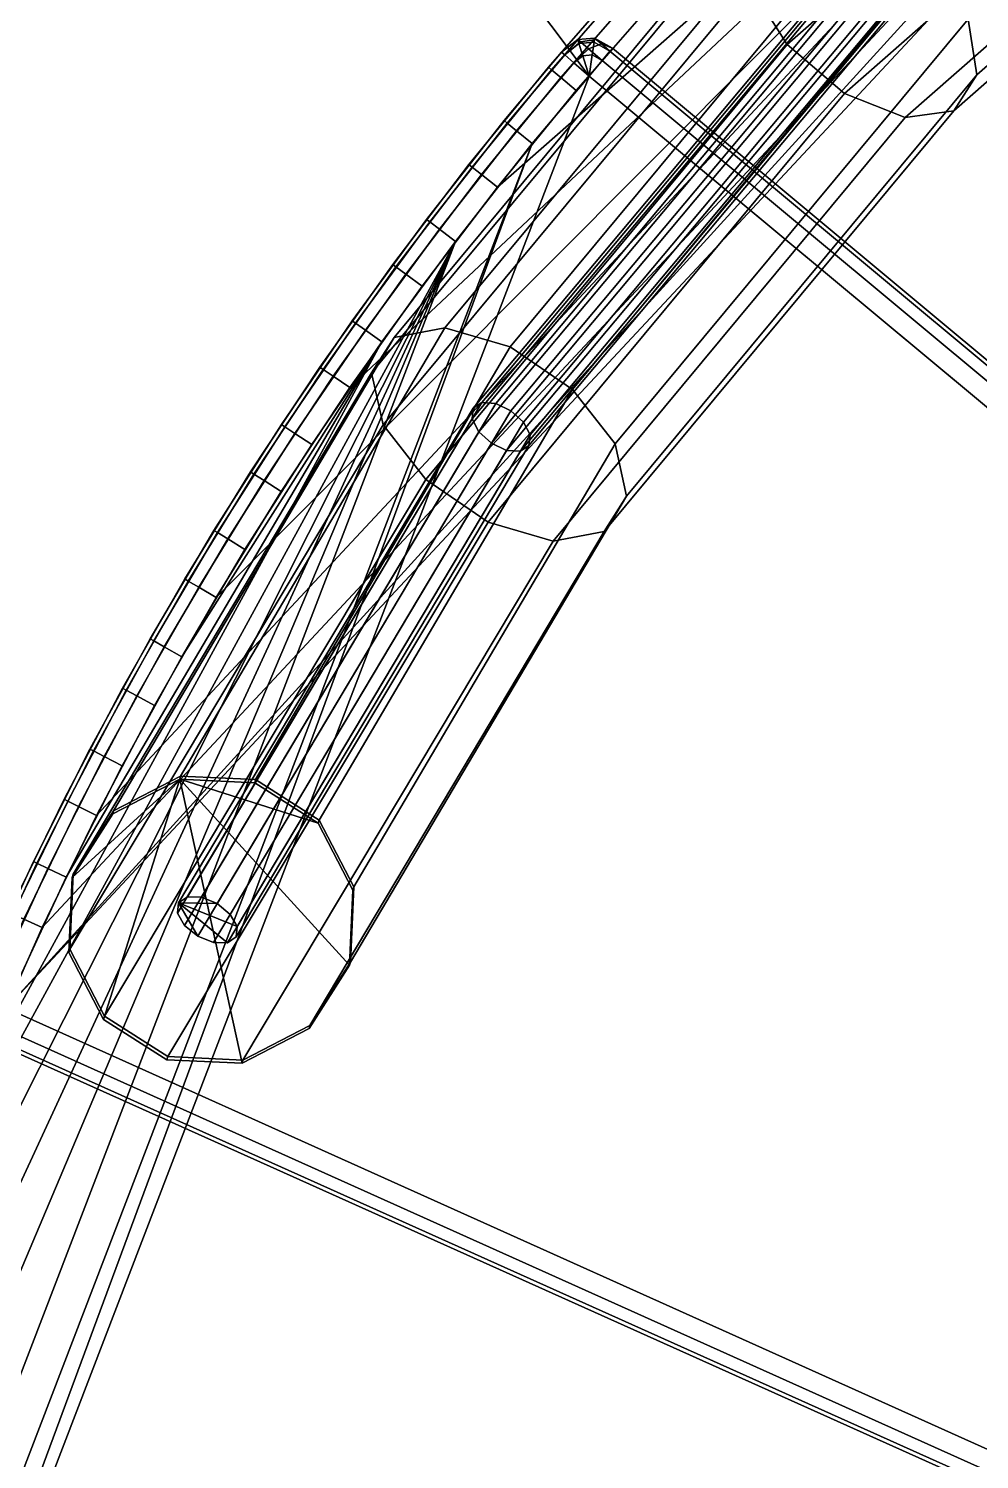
# Model space of a CAD drawing. Header units: millimetres. Extents: x -11 to 11, y -5.8 to 5.8.
# Drawn here: x 1.6179 to 1.7961, y -0.5185 to -0.2503 of the extents above; entities that cross this region are included whole.
import ezdxf

# ---------------------------------------------------------------- set-up
doc = ezdxf.new("R2010")
doc.units = ezdxf.units.MM
for name, color, linetype in [('CHERRY_MAT', 33, 'Continuous'), ('copertura', 8, 'Continuous'), ('pavimento_salone', 7, 'Continuous'), ('rolf', 254, 'Continuous'), ('SILVER_MAT', 42, 'Continuous'), ('solaio', 7, 'Continuous')]:
    doc.layers.add(name, color=color, linetype=linetype)

msp = doc.modelspace()

# ---------------------------------------------------------------- linework, layer by layer
at = {"layer": 'CHERRY_MAT'}
for points in [[(1.91772, -0.10002, 0.1938), (1.62044, -0.41882, 0.1938), (1.61373, -0.43392, 0.1938), (1.93233, -0.09227, 0.1938)], [(1.93233, -0.09227, 0.1938), (1.61373, -0.43392, 0.1938), (2.27546, -0.73162, 0.1938), (1.93233, -0.09227, 0.1938)], [(1.93233, -0.09227, 0.2483), (2.27546, -0.73162, 0.2483), (1.61373, -0.43392, 0.2483), (1.91772, -0.10002, 0.2483)], [(1.61373, -0.43392, 0.2483), (1.62044, -0.41882, 0.2483), (1.91772, -0.10002, 0.2483), (1.61373, -0.43392, 0.2483)], [(1.89749, -0.11163, 0.1938), (1.63061, -0.39782, 0.1938), (1.62044, -0.41882, 0.1938), (1.91772, -0.10002, 0.1938)], [(1.62044, -0.41882, 0.2483), (1.63061, -0.39782, 0.2483), (1.89749, -0.11163, 0.2483), (1.91772, -0.10002, 0.2483)], [(1.89749, -0.11163, 0.1938), (1.65302, -0.35693, 0.1938), (1.64148, -0.37719, 0.1938), (1.63061, -0.39782, 0.1938)], [(1.64148, -0.37719, 0.2483), (1.65302, -0.35693, 0.2483), (1.89749, -0.11163, 0.2483), (1.63061, -0.39782, 0.2483)], [(1.89749, -0.11163, 0.1938), (1.67809, -0.3176, 0.1938), (1.66522, -0.33706, 0.1938), (1.65302, -0.35693, 0.1938)], [(1.66522, -0.33706, 0.2483), (1.67809, -0.3176, 0.2483), (1.89749, -0.11163, 0.2483), (1.65302, -0.35693, 0.2483)], [(1.89749, -0.11163, 0.1938), (1.70575, -0.28, 0.1938), (1.69161, -0.29857, 0.1938), (1.67809, -0.3176, 0.1938)], [(1.69161, -0.29857, 0.2483), (1.70575, -0.28, 0.2483), (1.89749, -0.11163, 0.2483), (1.67809, -0.3176, 0.2483)], [(1.89749, -0.11163, 0.1938), (1.73582, -0.24434, 0.1938), (1.72049, -0.26192, 0.1938), (1.70575, -0.28, 0.1938)], [(1.72049, -0.26192, 0.2483), (1.73582, -0.24434, 0.2483), (1.89749, -0.11163, 0.2483), (1.70575, -0.28, 0.2483)], [(1.73076, -0.23978, 0.24149), (1.71528, -0.25752, 0.24149), (1.71528, -0.25752, 0.20061), (1.73076, -0.23978, 0.20061)], [(1.73132, -0.24029, 0.19683), (1.73076, -0.23978, 0.20061), (1.71528, -0.25752, 0.20061), (1.71586, -0.25801, 0.19683)], [(1.71586, -0.25801, 0.24528), (1.71528, -0.25752, 0.24149), (1.73076, -0.23978, 0.24149), (1.73132, -0.24029, 0.24528)], [(1.73301, -0.24181, 0.19456), (1.73132, -0.24029, 0.19683), (1.71586, -0.25801, 0.19683), (1.7176, -0.25947, 0.19456)], [(1.7176, -0.25947, 0.24755), (1.71586, -0.25801, 0.24528), (1.73132, -0.24029, 0.24528), (1.73301, -0.24181, 0.24755)], [(1.73582, -0.24434, 0.1938), (1.73301, -0.24181, 0.19456), (1.7176, -0.25947, 0.19456), (1.72049, -0.26192, 0.1938)], [(1.72049, -0.26192, 0.2483), (1.7176, -0.25947, 0.24755), (1.73301, -0.24181, 0.24755), (1.73582, -0.24434, 0.2483)], [(1.72078, -0.25231, 2.85779), (1.72102, -0.25308, 2.854), (1.72384, -0.25286, 2.854), (1.72396, -0.25207, 2.85779)], [(1.72078, -0.25231, 2.89866), (1.72396, -0.25207, 2.89866), (1.72427, -0.25234, 2.90077), (1.72129, -0.25276, 2.90203)], [(1.72396, -0.25207, 2.89866), (1.72078, -0.25231, 2.89866), (1.72078, -0.25231, 2.85779), (1.72396, -0.25207, 2.85779)], [(1.72396, -0.25207, 2.85779), (1.72384, -0.25286, 2.854), (1.72681, -0.25455, 2.854), (1.7273, -0.25397, 2.85779)], [(1.7273, -0.25397, 2.89866), (1.72427, -0.25234, 2.90077), (1.72396, -0.25207, 2.89866), (1.7273, -0.25397, 2.89866)], [(1.7273, -0.25397, 2.89866), (1.72396, -0.25207, 2.89866), (1.72396, -0.25207, 2.85779), (1.7273, -0.25397, 2.85779)], [(1.71777, -0.25471, 2.89866), (1.70699, -0.26754, 2.89866), (1.70699, -0.26754, 2.85779), (1.71777, -0.25471, 2.85779)], [(1.71835, -0.25521, 2.854), (1.71777, -0.25471, 2.85779), (1.70699, -0.26754, 2.85779), (1.70758, -0.26802, 2.854)], [(1.70758, -0.26802, 2.90245), (1.70699, -0.26754, 2.89866), (1.71777, -0.25471, 2.89866), (1.71835, -0.25521, 2.90245)], [(1.72078, -0.25231, 2.89866), (1.71777, -0.25471, 2.89866), (1.71777, -0.25471, 2.85779), (1.72078, -0.25231, 2.85779)], [(1.71777, -0.25471, 2.85779), (1.71835, -0.25521, 2.854), (1.72102, -0.25308, 2.854), (1.72078, -0.25231, 2.85779)], [(1.71777, -0.25471, 2.89866), (1.72078, -0.25231, 2.89866), (1.72129, -0.25276, 2.90203), (1.71835, -0.25521, 2.90245)], [(1.71835, -0.25521, 2.90245), (1.72129, -0.25276, 2.90203), (1.72281, -0.25408, 2.90405), (1.72006, -0.2567, 2.90472)], [(1.71835, -0.25521, 2.854), (1.72006, -0.2567, 2.85173), (1.72173, -0.25537, 2.85173), (1.72102, -0.25308, 2.854)], [(1.72006, -0.2567, 2.90472), (1.72281, -0.25408, 2.90405), (1.72535, -0.25629, 2.90472), (1.72292, -0.25919, 2.90548)], [(1.72102, -0.25308, 2.854), (1.72173, -0.25537, 2.85173), (1.72349, -0.25523, 2.85173), (1.72384, -0.25286, 2.854)], [(1.72129, -0.25276, 2.90203), (1.72427, -0.25234, 2.90077), (1.72523, -0.25317, 2.90203), (1.72281, -0.25408, 2.90405)], [(1.72281, -0.25408, 2.90405), (1.72523, -0.25317, 2.90203), (1.72681, -0.25455, 2.90245), (1.72535, -0.25629, 2.90472)], [(1.72384, -0.25286, 2.854), (1.72349, -0.25523, 2.85173), (1.72535, -0.25629, 2.85173), (1.72681, -0.25455, 2.854)], [(1.7273, -0.25397, 2.89866), (1.72523, -0.25317, 2.90203), (1.72427, -0.25234, 2.90077), (1.7273, -0.25397, 2.89866)], [(1.7273, -0.25397, 2.89866), (1.72681, -0.25455, 2.90245), (1.72523, -0.25317, 2.90203), (1.7273, -0.25397, 2.89866)], [(2.2909, -0.72741, 2.85173), (2.2971, -0.72979, 2.854), (1.72681, -0.25455, 2.854), (1.72535, -0.25629, 2.85173)], [(1.72535, -0.25629, 2.90472), (1.72681, -0.25455, 2.90245), (2.2971, -0.72979, 2.90245), (2.2909, -0.72741, 2.90472)], [(2.2971, -0.72979, 2.854), (2.29916, -0.73058, 2.85779), (1.7273, -0.25397, 2.85779), (1.72681, -0.25455, 2.854)], [(1.72681, -0.25455, 2.90245), (1.7273, -0.25397, 2.89866), (2.29916, -0.73058, 2.89866), (2.2971, -0.72979, 2.90245)], [(2.29916, -0.73058, 2.89866), (1.7273, -0.25397, 2.89866), (1.7273, -0.25397, 2.85779), (2.29916, -0.73058, 2.85779)], [(1.72006, -0.2567, 2.85173), (1.71835, -0.25521, 2.854), (1.70758, -0.26802, 2.854), (1.70934, -0.26945, 2.85173)], [(1.70934, -0.26945, 2.90472), (1.70758, -0.26802, 2.90245), (1.71835, -0.25521, 2.90245), (1.72006, -0.2567, 2.90472)], [(1.72292, -0.25919, 2.85097), (1.72006, -0.2567, 2.85173), (1.70934, -0.26945, 2.85173), (1.71228, -0.27184, 2.85097)], [(1.71228, -0.27184, 2.90548), (1.70934, -0.26945, 2.90472), (1.72006, -0.2567, 2.90472), (1.72292, -0.25919, 2.90548)], [(1.72292, -0.25919, 2.85097), (1.72173, -0.25537, 2.85173), (1.72006, -0.2567, 2.85173), (1.72292, -0.25919, 2.85097)], [(1.72292, -0.25919, 2.85097), (1.72349, -0.25523, 2.85173), (1.72173, -0.25537, 2.85173), (1.72292, -0.25919, 2.85097)], [(1.72292, -0.25919, 2.85097), (1.72535, -0.25629, 2.85173), (1.72349, -0.25523, 2.85173), (1.72292, -0.25919, 2.85097)], [(2.28057, -0.72344, 2.85097), (2.2909, -0.72741, 2.85173), (1.72535, -0.25629, 2.85173), (1.72292, -0.25919, 2.85097)], [(1.72292, -0.25919, 2.90548), (1.72535, -0.25629, 2.90472), (2.2909, -0.72741, 2.90472), (2.28057, -0.72344, 2.90548)], [(1.71228, -0.27184, 2.85097), (1.55607, -0.67879, 2.85097), (1.5555, -0.69531, 2.85097), (1.72292, -0.25919, 2.85097)], [(1.72292, -0.25919, 2.85097), (1.5555, -0.69531, 2.85097), (2.28057, -0.72344, 2.85097), (1.72292, -0.25919, 2.85097)], [(1.72292, -0.25919, 2.90548), (2.28057, -0.72344, 2.90548), (1.5555, -0.69531, 2.90548), (1.71228, -0.27184, 2.90548)], [(1.71528, -0.25752, 0.24149), (1.7004, -0.27578, 0.24149), (1.7004, -0.27578, 0.20061), (1.71528, -0.25752, 0.20061)], [(1.71586, -0.25801, 0.19683), (1.71528, -0.25752, 0.20061), (1.7004, -0.27578, 0.20061), (1.70099, -0.27625, 0.19683)], [(1.70099, -0.27625, 0.24528), (1.7004, -0.27578, 0.24149), (1.71528, -0.25752, 0.24149), (1.71586, -0.25801, 0.24528)], [(1.7176, -0.25947, 0.19456), (1.71586, -0.25801, 0.19683), (1.70099, -0.27625, 0.19683), (1.70278, -0.27765, 0.19456)], [(1.70278, -0.27765, 0.24755), (1.70099, -0.27625, 0.24528), (1.71586, -0.25801, 0.24528), (1.7176, -0.25947, 0.24755)], [(1.72049, -0.26192, 0.1938), (1.7176, -0.25947, 0.19456), (1.70278, -0.27765, 0.19456), (1.70575, -0.28, 0.1938)], [(1.70575, -0.28, 0.2483), (1.70278, -0.27765, 0.24755), (1.7176, -0.25947, 0.24755), (1.72049, -0.26192, 0.2483)], [(1.70699, -0.26754, 2.89866), (1.69244, -0.28607, 2.89866), (1.69244, -0.28607, 2.85779), (1.70699, -0.26754, 2.85779)], [(1.70758, -0.26802, 2.854), (1.70699, -0.26754, 2.85779), (1.69244, -0.28607, 2.85779), (1.69305, -0.28653, 2.854)], [(1.69305, -0.28653, 2.90245), (1.69244, -0.28607, 2.89866), (1.70699, -0.26754, 2.89866), (1.70758, -0.26802, 2.90245)], [(1.70934, -0.26945, 2.85173), (1.70758, -0.26802, 2.854), (1.69305, -0.28653, 2.854), (1.69486, -0.2879, 2.85173)], [(1.69486, -0.2879, 2.90472), (1.69305, -0.28653, 2.90245), (1.70758, -0.26802, 2.90245), (1.70934, -0.26945, 2.90472)], [(1.71228, -0.27184, 2.85097), (1.70934, -0.26945, 2.85173), (1.69486, -0.2879, 2.85173), (1.69787, -0.29019, 2.85097)], [(1.69787, -0.29019, 2.90548), (1.69486, -0.2879, 2.90472), (1.70934, -0.26945, 2.90472), (1.71228, -0.27184, 2.90548)], [(1.5555, -0.69531, 2.90548), (1.55607, -0.67879, 2.90548), (1.71228, -0.27184, 2.90548), (1.5555, -0.69531, 2.90548)], [(1.69787, -0.29019, 2.85097), (1.55764, -0.65551, 2.85097), (1.55607, -0.67879, 2.85097), (1.71228, -0.27184, 2.85097)], [(1.55607, -0.67879, 2.90548), (1.55764, -0.65551, 2.90548), (1.69787, -0.29019, 2.90548), (1.71228, -0.27184, 2.90548)], [(1.7004, -0.27578, 0.24149), (1.68612, -0.29453, 0.24149), (1.68612, -0.29453, 0.20061), (1.7004, -0.27578, 0.20061)], [(1.70099, -0.27625, 0.19683), (1.7004, -0.27578, 0.20061), (1.68612, -0.29453, 0.20061), (1.68673, -0.29498, 0.19683)], [(1.68673, -0.29498, 0.24528), (1.68612, -0.29453, 0.24149), (1.7004, -0.27578, 0.24149), (1.70099, -0.27625, 0.24528)], [(1.70278, -0.27765, 0.19456), (1.70099, -0.27625, 0.19683), (1.68673, -0.29498, 0.19683), (1.68856, -0.29633, 0.19456)], [(1.68856, -0.29633, 0.24755), (1.68673, -0.29498, 0.24528), (1.70099, -0.27625, 0.24528), (1.70278, -0.27765, 0.24755)], [(1.70575, -0.28, 0.1938), (1.70278, -0.27765, 0.19456), (1.68856, -0.29633, 0.19456), (1.69161, -0.29857, 0.1938)], [(1.69161, -0.29857, 0.2483), (1.68856, -0.29633, 0.24755), (1.70278, -0.27765, 0.24755), (1.70575, -0.28, 0.2483)], [(1.69244, -0.28607, 2.89866), (1.67852, -0.30506, 2.89866), (1.67852, -0.30506, 2.85779), (1.69244, -0.28607, 2.85779)], [(1.69305, -0.28653, 2.854), (1.69244, -0.28607, 2.85779), (1.67852, -0.30506, 2.85779), (1.67914, -0.3055, 2.854)], [(1.67914, -0.3055, 2.90245), (1.67852, -0.30506, 2.89866), (1.69244, -0.28607, 2.89866), (1.69305, -0.28653, 2.90245)], [(1.69486, -0.2879, 2.85173), (1.69305, -0.28653, 2.854), (1.67914, -0.3055, 2.854), (1.681, -0.30681, 2.85173)], [(1.681, -0.30681, 2.90472), (1.67914, -0.3055, 2.90245), (1.69305, -0.28653, 2.90245), (1.69486, -0.2879, 2.90472)], [(1.69787, -0.29019, 2.85097), (1.69486, -0.2879, 2.85173), (1.681, -0.30681, 2.85173), (1.68409, -0.309, 2.85097)], [(1.68409, -0.309, 2.90548), (1.681, -0.30681, 2.90472), (1.69486, -0.2879, 2.90472), (1.69787, -0.29019, 2.90548)], [(1.69787, -0.29019, 2.85097), (1.56309, -0.60921, 2.85097), (1.55998, -0.63231, 2.85097), (1.55764, -0.65551, 2.85097)], [(1.55998, -0.63231, 2.90548), (1.56309, -0.60921, 2.90548), (1.69787, -0.29019, 2.90548), (1.55764, -0.65551, 2.90548)], [(1.69787, -0.29019, 2.85097), (1.57161, -0.56335, 2.85097), (1.56697, -0.58621, 2.85097), (1.56309, -0.60921, 2.85097)], [(1.56697, -0.58621, 2.90548), (1.57161, -0.56335, 2.90548), (1.69787, -0.29019, 2.90548), (1.56309, -0.60921, 2.90548)], [(1.69787, -0.29019, 2.85097), (1.58316, -0.51812, 2.85097), (1.57701, -0.54064, 2.85097), (1.57161, -0.56335, 2.85097)], [(1.57701, -0.54064, 2.90548), (1.58316, -0.51812, 2.90548), (1.69787, -0.29019, 2.90548), (1.57161, -0.56335, 2.90548)], [(1.69787, -0.29019, 2.85097), (1.59769, -0.4738, 2.85097), (1.59006, -0.49583, 2.85097), (1.58316, -0.51812, 2.85097)], [(1.59006, -0.49583, 2.90548), (1.59769, -0.4738, 2.90548), (1.69787, -0.29019, 2.90548), (1.58316, -0.51812, 2.90548)], [(1.68409, -0.309, 2.85097), (1.60604, -0.45203, 2.85097), (1.59769, -0.4738, 2.85097), (1.69787, -0.29019, 2.85097)], [(1.59769, -0.4738, 2.90548), (1.60604, -0.45203, 2.90548), (1.68409, -0.309, 2.90548), (1.69787, -0.29019, 2.90548)], [(1.68612, -0.29453, 0.24149), (1.67247, -0.31375, 0.24149), (1.67247, -0.31375, 0.20061), (1.68612, -0.29453, 0.20061)], [(1.68673, -0.29498, 0.19683), (1.68612, -0.29453, 0.20061), (1.67247, -0.31375, 0.20061), (1.6731, -0.31418, 0.19683)], [(1.6731, -0.31418, 0.24528), (1.67247, -0.31375, 0.24149), (1.68612, -0.29453, 0.24149), (1.68673, -0.29498, 0.24528)], [(1.68856, -0.29633, 0.19456), (1.68673, -0.29498, 0.19683), (1.6731, -0.31418, 0.19683), (1.67497, -0.31546, 0.19456)], [(1.67497, -0.31546, 0.24755), (1.6731, -0.31418, 0.24528), (1.68673, -0.29498, 0.24528), (1.68856, -0.29633, 0.24755)], [(1.69161, -0.29857, 0.1938), (1.68856, -0.29633, 0.19456), (1.67497, -0.31546, 0.19456), (1.67809, -0.3176, 0.1938)], [(1.67809, -0.3176, 0.2483), (1.67497, -0.31546, 0.24755), (1.68856, -0.29633, 0.24755), (1.69161, -0.29857, 0.2483)], [(1.67852, -0.30506, 2.89866), (1.66525, -0.3245, 2.89866), (1.66525, -0.3245, 2.85779), (1.67852, -0.30506, 2.85779)], [(1.67914, -0.3055, 2.854), (1.67852, -0.30506, 2.85779), (1.66525, -0.3245, 2.85779), (1.66588, -0.32492, 2.854)], [(1.66588, -0.32492, 2.90245), (1.66525, -0.3245, 2.89866), (1.67852, -0.30506, 2.89866), (1.67914, -0.3055, 2.90245)], [(1.681, -0.30681, 2.85173), (1.67914, -0.3055, 2.854), (1.66588, -0.32492, 2.854), (1.66778, -0.32617, 2.85173)], [(1.66778, -0.32617, 2.90472), (1.66588, -0.32492, 2.90245), (1.67914, -0.3055, 2.90245), (1.681, -0.30681, 2.90472)], [(1.68409, -0.309, 2.85097), (1.681, -0.30681, 2.85173), (1.66778, -0.32617, 2.85173), (1.67094, -0.32825, 2.85097)], [(1.67094, -0.32825, 2.90548), (1.66778, -0.32617, 2.90472), (1.681, -0.30681, 2.90472), (1.68409, -0.309, 2.90548)], [(1.68409, -0.309, 2.85097), (1.62491, -0.40937, 2.85097), (1.61512, -0.43055, 2.85097), (1.60604, -0.45203, 2.85097)], [(1.61512, -0.43055, 2.90548), (1.62491, -0.40937, 2.90548), (1.68409, -0.309, 2.90548), (1.60604, -0.45203, 2.90548)], [(1.68409, -0.309, 2.85097), (1.64658, -0.36803, 2.85097), (1.6354, -0.38852, 2.85097), (1.62491, -0.40937, 2.85097)], [(1.6354, -0.38852, 2.90548), (1.64658, -0.36803, 2.90548), (1.68409, -0.309, 2.90548), (1.62491, -0.40937, 2.90548)], [(1.68409, -0.309, 2.85097), (1.67094, -0.32825, 2.85097), (1.65843, -0.34793, 2.85097), (1.64658, -0.36803, 2.85097)], [(1.65843, -0.34793, 2.90548), (1.67094, -0.32825, 2.90548), (1.68409, -0.309, 2.90548), (1.64658, -0.36803, 2.90548)], [(1.67247, -0.31375, 0.24149), (1.65948, -0.3334, 0.24149), (1.65948, -0.3334, 0.20061), (1.67247, -0.31375, 0.20061)], [(1.6731, -0.31418, 0.19683), (1.67247, -0.31375, 0.20061), (1.65948, -0.3334, 0.20061), (1.66012, -0.33381, 0.19683)], [(1.66012, -0.33381, 0.24528), (1.65948, -0.3334, 0.24149), (1.67247, -0.31375, 0.24149), (1.6731, -0.31418, 0.24528)], [(1.67497, -0.31546, 0.19456), (1.6731, -0.31418, 0.19683), (1.66012, -0.33381, 0.19683), (1.66203, -0.33503, 0.19456)], [(1.66203, -0.33503, 0.24755), (1.66012, -0.33381, 0.24528), (1.6731, -0.31418, 0.24528), (1.67497, -0.31546, 0.24755)], [(1.67809, -0.3176, 0.1938), (1.67497, -0.31546, 0.19456), (1.66203, -0.33503, 0.19456), (1.66522, -0.33706, 0.1938)], [(1.66522, -0.33706, 0.2483), (1.66203, -0.33503, 0.24755), (1.67497, -0.31546, 0.24755), (1.67809, -0.3176, 0.2483)], [(1.66525, -0.3245, 2.89866), (1.65262, -0.34437, 2.89866), (1.65262, -0.34437, 2.85779), (1.66525, -0.3245, 2.85779)], [(1.66588, -0.32492, 2.854), (1.66525, -0.3245, 2.85779), (1.65262, -0.34437, 2.85779), (1.65327, -0.34477, 2.854)], [(1.65327, -0.34477, 2.90245), (1.65262, -0.34437, 2.89866), (1.66525, -0.3245, 2.89866), (1.66588, -0.32492, 2.90245)], [(1.66778, -0.32617, 2.85173), (1.66588, -0.32492, 2.854), (1.65327, -0.34477, 2.854), (1.6552, -0.34596, 2.85173)], [(1.6552, -0.34596, 2.90472), (1.65327, -0.34477, 2.90245), (1.66588, -0.32492, 2.90245), (1.66778, -0.32617, 2.90472)], [(1.67094, -0.32825, 2.85097), (1.66778, -0.32617, 2.85173), (1.6552, -0.34596, 2.85173), (1.65843, -0.34793, 2.85097)], [(1.65843, -0.34793, 2.90548), (1.6552, -0.34596, 2.90472), (1.66778, -0.32617, 2.90472), (1.67094, -0.32825, 2.90548)], [(1.65948, -0.3334, 0.24149), (1.64715, -0.35346, 0.24149), (1.64715, -0.35346, 0.20061), (1.65948, -0.3334, 0.20061)], [(1.66012, -0.33381, 0.19683), (1.65948, -0.3334, 0.20061), (1.64715, -0.35346, 0.20061), (1.6478, -0.35385, 0.19683)], [(1.6478, -0.35385, 0.24528), (1.64715, -0.35346, 0.24149), (1.65948, -0.3334, 0.24149), (1.66012, -0.33381, 0.24528)], [(1.66203, -0.33503, 0.19456), (1.66012, -0.33381, 0.19683), (1.6478, -0.35385, 0.19683), (1.64976, -0.355, 0.19456)], [(1.64976, -0.355, 0.24755), (1.6478, -0.35385, 0.24528), (1.66012, -0.33381, 0.24528), (1.66203, -0.33503, 0.24755)], [(1.66522, -0.33706, 0.1938), (1.66203, -0.33503, 0.19456), (1.64976, -0.355, 0.19456), (1.65302, -0.35693, 0.1938)], [(1.65302, -0.35693, 0.2483), (1.64976, -0.355, 0.24755), (1.66203, -0.33503, 0.24755), (1.66522, -0.33706, 0.2483)], [(1.65262, -0.34437, 2.89866), (1.64066, -0.36467, 2.89866), (1.64066, -0.36467, 2.85779), (1.65262, -0.34437, 2.85779)], [(1.65327, -0.34477, 2.854), (1.65262, -0.34437, 2.85779), (1.64066, -0.36467, 2.85779), (1.64132, -0.36504, 2.854)], [(1.64132, -0.36504, 2.90245), (1.64066, -0.36467, 2.89866), (1.65262, -0.34437, 2.89866), (1.65327, -0.34477, 2.90245)], [(1.6552, -0.34596, 2.85173), (1.65327, -0.34477, 2.854), (1.64132, -0.36504, 2.854), (1.64329, -0.36616, 2.85173)], [(1.64329, -0.36616, 2.90472), (1.64132, -0.36504, 2.90245), (1.65327, -0.34477, 2.90245), (1.6552, -0.34596, 2.90472)], [(1.65843, -0.34793, 2.85097), (1.6552, -0.34596, 2.85173), (1.64329, -0.36616, 2.85173), (1.64658, -0.36803, 2.85097)], [(1.64658, -0.36803, 2.90548), (1.64329, -0.36616, 2.90472), (1.6552, -0.34596, 2.90472), (1.65843, -0.34793, 2.90548)], [(1.64715, -0.35346, 0.24149), (1.6355, -0.37392, 0.24149), (1.6355, -0.37392, 0.20061), (1.64715, -0.35346, 0.20061)], [(1.6478, -0.35385, 0.19683), (1.64715, -0.35346, 0.20061), (1.6355, -0.37392, 0.20061), (1.63616, -0.37428, 0.19683)], [(1.63616, -0.37428, 0.24528), (1.6355, -0.37392, 0.24149), (1.64715, -0.35346, 0.24149), (1.6478, -0.35385, 0.24528)], [(1.64976, -0.355, 0.19456), (1.6478, -0.35385, 0.19683), (1.63616, -0.37428, 0.19683), (1.63816, -0.37537, 0.19456)], [(1.63816, -0.37537, 0.24755), (1.63616, -0.37428, 0.24528), (1.6478, -0.35385, 0.24528), (1.64976, -0.355, 0.24755)], [(1.65302, -0.35693, 0.1938), (1.64976, -0.355, 0.19456), (1.63816, -0.37537, 0.19456), (1.64148, -0.37719, 0.1938)], [(1.64148, -0.37719, 0.2483), (1.63816, -0.37537, 0.24755), (1.64976, -0.355, 0.24755), (1.65302, -0.35693, 0.2483)], [(1.64066, -0.36467, 2.89866), (1.62937, -0.38536, 2.89866), (1.62937, -0.38536, 2.85779), (1.64066, -0.36467, 2.85779)], [(1.64132, -0.36504, 2.854), (1.64066, -0.36467, 2.85779), (1.62937, -0.38536, 2.85779), (1.63004, -0.38571, 2.854)], [(1.63004, -0.38571, 2.90245), (1.62937, -0.38536, 2.89866), (1.64066, -0.36467, 2.89866), (1.64132, -0.36504, 2.90245)], [(1.64329, -0.36616, 2.85173), (1.64132, -0.36504, 2.854), (1.63004, -0.38571, 2.854), (1.63205, -0.38676, 2.85173)], [(1.63205, -0.38676, 2.90472), (1.63004, -0.38571, 2.90245), (1.64132, -0.36504, 2.90245), (1.64329, -0.36616, 2.90472)], [(1.64658, -0.36803, 2.85097), (1.64329, -0.36616, 2.85173), (1.63205, -0.38676, 2.85173), (1.6354, -0.38852, 2.85097)], [(1.6354, -0.38852, 2.90548), (1.63205, -0.38676, 2.90472), (1.64329, -0.36616, 2.90472), (1.64658, -0.36803, 2.90548)], [(1.6355, -0.37392, 0.24149), (1.62453, -0.39475, 0.24149), (1.62453, -0.39475, 0.20061), (1.6355, -0.37392, 0.20061)], [(1.63616, -0.37428, 0.19683), (1.6355, -0.37392, 0.20061), (1.62453, -0.39475, 0.20061), (1.62521, -0.39509, 0.19683)], [(1.62521, -0.39509, 0.24528), (1.62453, -0.39475, 0.24149), (1.6355, -0.37392, 0.24149), (1.63616, -0.37428, 0.24528)], [(1.63816, -0.37537, 0.19456), (1.63616, -0.37428, 0.19683), (1.62521, -0.39509, 0.19683), (1.62723, -0.39612, 0.19456)], [(1.62723, -0.39612, 0.24755), (1.62521, -0.39509, 0.24528), (1.63616, -0.37428, 0.24528), (1.63816, -0.37537, 0.24755)], [(1.64148, -0.37719, 0.1938), (1.63816, -0.37537, 0.19456), (1.62723, -0.39612, 0.19456), (1.63061, -0.39782, 0.1938)], [(1.63061, -0.39782, 0.2483), (1.62723, -0.39612, 0.24755), (1.63816, -0.37537, 0.24755), (1.64148, -0.37719, 0.2483)], [(1.62937, -0.38536, 2.89866), (1.61877, -0.40641, 2.89866), (1.61877, -0.40641, 2.85779), (1.62937, -0.38536, 2.85779)], [(1.63004, -0.38571, 2.854), (1.62937, -0.38536, 2.85779), (1.61877, -0.40641, 2.85779), (1.61945, -0.40674, 2.854)], [(1.61945, -0.40674, 2.90245), (1.61877, -0.40641, 2.89866), (1.62937, -0.38536, 2.89866), (1.63004, -0.38571, 2.90245)], [(1.63205, -0.38676, 2.85173), (1.63004, -0.38571, 2.854), (1.61945, -0.40674, 2.854), (1.6215, -0.40773, 2.85173)], [(1.6215, -0.40773, 2.90472), (1.61945, -0.40674, 2.90245), (1.63004, -0.38571, 2.90245), (1.63205, -0.38676, 2.90472)], [(1.6354, -0.38852, 2.85097), (1.63205, -0.38676, 2.85173), (1.6215, -0.40773, 2.85173), (1.62491, -0.40937, 2.85097)], [(1.62491, -0.40937, 2.90548), (1.6215, -0.40773, 2.90472), (1.63205, -0.38676, 2.90472), (1.6354, -0.38852, 2.90548)], [(1.62453, -0.39475, 0.24149), (1.61426, -0.41595, 0.24149), (1.61426, -0.41595, 0.20061), (1.62453, -0.39475, 0.20061)], [(1.62521, -0.39509, 0.19683), (1.62453, -0.39475, 0.20061), (1.61426, -0.41595, 0.20061), (1.61495, -0.41627, 0.19683)], [(1.61495, -0.41627, 0.24528), (1.61426, -0.41595, 0.24149), (1.62453, -0.39475, 0.24149), (1.62521, -0.39509, 0.24528)], [(1.62723, -0.39612, 0.19456), (1.62521, -0.39509, 0.19683), (1.61495, -0.41627, 0.19683), (1.61701, -0.41722, 0.19456)], [(1.61701, -0.41722, 0.24755), (1.61495, -0.41627, 0.24528), (1.62521, -0.39509, 0.24528), (1.62723, -0.39612, 0.24755)], [(1.63061, -0.39782, 0.1938), (1.62723, -0.39612, 0.19456), (1.61701, -0.41722, 0.19456), (1.62044, -0.41882, 0.1938)], [(1.62044, -0.41882, 0.2483), (1.61701, -0.41722, 0.24755), (1.62723, -0.39612, 0.24755), (1.63061, -0.39782, 0.2483)], [(1.61877, -0.40641, 2.89866), (1.60889, -0.42779, 2.89866), (1.60889, -0.42779, 2.85779), (1.61877, -0.40641, 2.85779)], [(1.61945, -0.40674, 2.854), (1.61877, -0.40641, 2.85779), (1.60889, -0.42779, 2.85779), (1.60958, -0.4281, 2.854)], [(1.60958, -0.4281, 2.90245), (1.60889, -0.42779, 2.89866), (1.61877, -0.40641, 2.89866), (1.61945, -0.40674, 2.90245)], [(1.6215, -0.40773, 2.85173), (1.61945, -0.40674, 2.854), (1.60958, -0.4281, 2.854), (1.61166, -0.42902, 2.85173)], [(1.61166, -0.42902, 2.90472), (1.60958, -0.4281, 2.90245), (1.61945, -0.40674, 2.90245), (1.6215, -0.40773, 2.90472)], [(1.62491, -0.40937, 2.85097), (1.6215, -0.40773, 2.85173), (1.61166, -0.42902, 2.85173), (1.61512, -0.43055, 2.85097)], [(1.61512, -0.43055, 2.90548), (1.61166, -0.42902, 2.90472), (1.6215, -0.40773, 2.90472), (1.62491, -0.40937, 2.90548)], [(1.62044, -0.41882, 0.1938), (1.61701, -0.41722, 0.19456), (1.61024, -0.43245, 0.19456), (1.61373, -0.43392, 0.1938)], [(1.61373, -0.43392, 0.2483), (1.61024, -0.43245, 0.24755), (1.61701, -0.41722, 0.24755), (1.62044, -0.41882, 0.2483)], [(1.61373, -0.43392, 0.1938), (1.61219, -0.43738, 0.19456), (2.28355, -0.73917, 0.19456), (2.27546, -0.73162, 0.1938)], [(2.27546, -0.73162, 0.2483), (2.28355, -0.73917, 0.24755), (1.61219, -0.43738, 0.24755), (1.61373, -0.43392, 0.2483)], [(1.61127, -0.43946, 0.19683), (1.61096, -0.44015, 0.20061), (2.29002, -0.74521, 0.20061), (2.28841, -0.7437, 0.19683)], [(2.28841, -0.7437, 0.24528), (2.29002, -0.74521, 0.24149), (1.61096, -0.44015, 0.24149), (1.61127, -0.43946, 0.24528)], [(1.61219, -0.43738, 0.19456), (1.61127, -0.43946, 0.19683), (2.28841, -0.7437, 0.19683), (2.28355, -0.73917, 0.19456)], [(2.28355, -0.73917, 0.24755), (2.28841, -0.7437, 0.24528), (1.61127, -0.43946, 0.24528), (1.61219, -0.43738, 0.24755)], [(1.61096, -0.44015, 0.24149), (2.29002, -0.74521, 0.24149), (2.29002, -0.74521, 0.20061), (1.61096, -0.44015, 0.20061)]]:
    msp.add_3dface(points, dxfattribs=at)
at = {"layer": 'copertura'}
msp.add_3dface([(0, -0.0125, 6.3), (0, -4.2625, 6.3), (11, -4.2625, 6.3), (11, -0.0125, 6.3)], dxfattribs=at)
at = {"layer": 'pavimento_salone'}
for points in [[(3, -4.2625), (3, 5.7375), (-3, 5.7375), (-3, -4.2625)], [(1.72292, -0.25919, 3), (2.26742, -0.7125, 3), (2.26742, 0.0375, 3), (1.5, 0.0375, 3)]]:
    msp.add_3dface(points, dxfattribs=at)
at = {"layer": 'rolf'}
for points in [[(1.5, 0.0375, 2.7), (2.26742, 0.0375, 2.7), (2.26742, -0.7125, 2.7), (1.72292, -0.25919, 2.7)], [(0, -0.0125, 5.8), (0, -4.2625, 5.8), (10.7, -4.2625, 5.8), (10.7, -0.0125, 5.8)]]:
    msp.add_3dface(points, dxfattribs=at)
at = {"layer": 'SILVER_MAT'}
for points in [[(1.75294, -0.242, 1.44228), (1.83348, -0.17129, 1.51444), (1.83953, -0.18352, 1.51812), (1.76006, -0.2533, 1.44693)], [(1.79555, -0.25894, 1.41627), (1.87277, -0.19113, 1.48545), (1.87187, -0.18008, 1.47671), (1.79393, -0.24852, 1.40688)], [(1.76006, -0.2533, 1.44693), (1.83953, -0.18352, 1.51812), (1.84909, -0.19365, 1.51576), (1.77076, -0.26244, 1.44558)], [(1.79125, -0.2657, 1.42788), (1.86829, -0.19805, 1.4969), (1.87277, -0.19113, 1.48545), (1.79555, -0.25894, 1.41627)], [(1.77076, -0.26244, 1.44558), (1.84909, -0.19365, 1.51576), (1.85962, -0.19897, 1.50799), (1.78217, -0.26698, 1.43861)], [(1.78217, -0.26698, 1.43861), (1.85962, -0.19897, 1.50799), (1.86829, -0.19805, 1.4969), (1.79125, -0.2657, 1.42788)], [(1.6864, -0.30817, 1.34834), (1.75562, -0.22482, 1.42129), (1.75132, -0.23158, 1.4329), (1.68216, -0.31484, 1.36003)], [(1.6959, -0.30638, 1.33806), (1.7647, -0.22355, 1.41056), (1.75562, -0.22482, 1.42129), (1.6864, -0.30817, 1.34834)], [(1.70813, -0.30995, 1.33194), (1.77612, -0.22808, 1.40358), (1.7647, -0.22355, 1.41056), (1.6959, -0.30638, 1.33806)], [(1.7198, -0.31792, 1.33162), (1.78682, -0.23723, 1.40224), (1.77612, -0.22808, 1.40358), (1.70813, -0.30995, 1.33194)], [(1.68216, -0.31484, 1.36003), (1.75132, -0.23158, 1.4329), (1.75294, -0.242, 1.44228), (1.68433, -0.3246, 1.36999)], [(1.77041, -0.24057, 1.12782), (1.70101, -0.32347, 1.05378), (1.70122, -0.32147, 1.05123), (1.7707, -0.23848, 1.12535)], [(1.77041, -0.24057, 0.83935), (1.70101, -0.32347, 0.76531), (1.70122, -0.32147, 0.76276), (1.7707, -0.23848, 0.83689)], [(1.77041, -0.24057, 0.55089), (1.70101, -0.32347, 0.47685), (1.70122, -0.32147, 0.4743), (1.7707, -0.23848, 0.54842)], [(1.7707, -0.23848, 1.12535), (1.70122, -0.32147, 1.05123), (1.70283, -0.32041, 1.04862), (1.77227, -0.23746, 1.1227)], [(1.7707, -0.23848, 0.83689), (1.70122, -0.32147, 0.76276), (1.70283, -0.32041, 0.76015), (1.77227, -0.23746, 0.83423)], [(1.7707, -0.23848, 0.54842), (1.70122, -0.32147, 0.4743), (1.70283, -0.32041, 0.47169), (1.77227, -0.23746, 0.54577)], [(1.77227, -0.23746, 1.1227), (1.70283, -0.32041, 1.04862), (1.70541, -0.32057, 1.04664), (1.77469, -0.2378, 1.12057)], [(1.77227, -0.23746, 0.83423), (1.70283, -0.32041, 0.76015), (1.70541, -0.32057, 0.75818), (1.77469, -0.2378, 0.83211)], [(1.77227, -0.23746, 0.54577), (1.70283, -0.32041, 0.47169), (1.70541, -0.32057, 0.46971), (1.77469, -0.2378, 0.54364)], [(1.77469, -0.2378, 1.12057), (1.70541, -0.32057, 1.04664), (1.70825, -0.32192, 1.04584), (1.77733, -0.23939, 1.11953)], [(1.77469, -0.2378, 0.83211), (1.70541, -0.32057, 0.75818), (1.70825, -0.32192, 0.75737), (1.77733, -0.23939, 0.83107)], [(1.77469, -0.2378, 0.54364), (1.70541, -0.32057, 0.46971), (1.70825, -0.32192, 0.4689), (1.77733, -0.23939, 0.5426)], [(1.72779, -0.32816, 1.33719), (1.79393, -0.24852, 1.40688), (1.78682, -0.23723, 1.40224), (1.7198, -0.31792, 1.33162)], [(1.77147, -0.24318, 1.12944), (1.70225, -0.32587, 1.05558), (1.70101, -0.32347, 1.05378), (1.77041, -0.24057, 1.12782)], [(1.77147, -0.24318, 0.84097), (1.70225, -0.32587, 0.76712), (1.70101, -0.32347, 0.76531), (1.77041, -0.24057, 0.83935)], [(1.77147, -0.24318, 0.55251), (1.70225, -0.32587, 0.47865), (1.70101, -0.32347, 0.47685), (1.77041, -0.24057, 0.55089)], [(1.77733, -0.23939, 1.11953), (1.70825, -0.32192, 1.04584), (1.71062, -0.32408, 1.04641), (1.77947, -0.24182, 1.11987)], [(1.77733, -0.23939, 0.83107), (1.70825, -0.32192, 0.75737), (1.71062, -0.32408, 0.75795), (1.77947, -0.24182, 0.83141)], [(1.77733, -0.23939, 0.5426), (1.70825, -0.32192, 0.4689), (1.71062, -0.32408, 0.46948), (1.77947, -0.24182, 0.54294)], [(1.68433, -0.3246, 1.36999), (1.75294, -0.242, 1.44228), (1.76006, -0.2533, 1.44693), (1.69232, -0.33484, 1.37556)], [(1.77361, -0.2456, 1.12977), (1.70461, -0.32803, 1.05616), (1.70225, -0.32587, 1.05558), (1.77147, -0.24318, 1.12944)], [(1.77361, -0.2456, 0.84131), (1.70461, -0.32803, 0.76769), (1.70225, -0.32587, 0.76712), (1.77147, -0.24318, 0.84097)], [(1.77361, -0.2456, 0.55284), (1.70461, -0.32803, 0.47923), (1.70225, -0.32587, 0.47865), (1.77147, -0.24318, 0.55251)], [(1.77947, -0.24182, 1.11987), (1.71062, -0.32408, 1.04641), (1.71186, -0.32647, 1.04821), (1.78054, -0.24443, 1.12149)], [(1.77947, -0.24182, 0.83141), (1.71062, -0.32408, 0.75795), (1.71186, -0.32647, 0.75975), (1.78054, -0.24443, 0.83302)], [(1.77947, -0.24182, 0.54294), (1.71062, -0.32408, 0.46948), (1.71186, -0.32647, 0.47128), (1.78054, -0.24443, 0.54456)], [(1.77625, -0.24719, 1.12874), (1.70746, -0.32937, 1.05535), (1.70461, -0.32803, 1.05616), (1.77361, -0.2456, 1.12977)], [(1.77625, -0.24719, 0.84027), (1.70746, -0.32937, 0.76688), (1.70461, -0.32803, 0.76769), (1.77361, -0.2456, 0.84131)], [(1.77625, -0.24719, 0.55181), (1.70746, -0.32937, 0.47842), (1.70461, -0.32803, 0.47923), (1.77361, -0.2456, 0.55284)], [(1.78025, -0.24652, 1.12396), (1.71164, -0.32847, 1.05076), (1.71004, -0.32953, 1.05338), (1.77868, -0.24753, 1.12661)], [(1.78025, -0.24652, 0.83549), (1.71164, -0.32847, 0.7623), (1.71004, -0.32953, 0.76491), (1.77868, -0.24753, 0.83814)], [(1.78025, -0.24652, 0.54702), (1.71164, -0.32847, 0.47383), (1.71004, -0.32953, 0.47644), (1.77868, -0.24753, 0.54968)], [(1.78054, -0.24443, 1.12149), (1.71186, -0.32647, 1.04821), (1.71164, -0.32847, 1.05076), (1.78025, -0.24652, 1.12396)], [(1.78054, -0.24443, 0.83302), (1.71186, -0.32647, 0.75975), (1.71164, -0.32847, 0.7623), (1.78025, -0.24652, 0.83549)], [(1.78054, -0.24443, 0.54456), (1.71186, -0.32647, 0.47128), (1.71164, -0.32847, 0.47383), (1.78025, -0.24652, 0.54702)], [(1.77868, -0.24753, 1.12661), (1.71004, -0.32953, 1.05338), (1.70746, -0.32937, 1.05535), (1.77625, -0.24719, 1.12874)], [(1.77868, -0.24753, 0.83814), (1.71004, -0.32953, 0.76491), (1.70746, -0.32937, 0.76688), (1.77625, -0.24719, 0.84027)], [(1.77868, -0.24753, 0.54968), (1.71004, -0.32953, 0.47644), (1.70746, -0.32937, 0.47842), (1.77625, -0.24719, 0.55181)], [(1.72995, -0.33792, 1.34715), (1.79555, -0.25894, 1.41627), (1.79393, -0.24852, 1.40688), (1.72779, -0.32816, 1.33719)], [(1.69232, -0.33484, 1.37556), (1.76006, -0.2533, 1.44693), (1.77076, -0.26244, 1.44558), (1.70399, -0.34281, 1.37524)], [(1.72572, -0.34459, 1.35884), (1.79125, -0.2657, 1.42788), (1.79555, -0.25894, 1.41627), (1.72995, -0.33792, 1.34715)], [(1.70399, -0.34281, 1.37524), (1.77076, -0.26244, 1.44558), (1.78217, -0.26698, 1.43861), (1.71621, -0.34638, 1.36912)], [(1.71621, -0.34638, 1.36912), (1.78217, -0.26698, 1.43861), (1.79125, -0.2657, 1.42788), (1.72572, -0.34459, 1.35884)], [(1.63382, -0.39692, 1.27838), (1.6864, -0.30817, 1.34834), (1.68216, -0.31484, 1.36003), (1.62622, -0.4088, 1.28589)], [(1.64634, -0.39043, 1.272), (1.6959, -0.30638, 1.33806), (1.6864, -0.30817, 1.34834), (1.63382, -0.39692, 1.27838)], [(1.66043, -0.39107, 1.26846), (1.70813, -0.30995, 1.33194), (1.6959, -0.30638, 1.33806), (1.64634, -0.39043, 1.272)], [(1.67232, -0.39867, 1.26871), (1.7198, -0.31792, 1.33162), (1.70813, -0.30995, 1.33194), (1.66043, -0.39107, 1.26846)], [(1.62622, -0.4088, 1.28589), (1.68216, -0.31484, 1.36003), (1.68433, -0.3246, 1.36999), (1.62558, -0.42289, 1.29251)], [(1.67881, -0.41119, 1.27268), (1.72779, -0.32816, 1.33719), (1.7198, -0.31792, 1.33162), (1.67232, -0.39867, 1.26871)], [(1.70101, -0.32347, 1.05378), (1.64581, -0.41611, 0.97993), (1.646, -0.41416, 0.97734), (1.70122, -0.32147, 1.05123)], [(1.70101, -0.32347, 0.76531), (1.64581, -0.41611, 0.69146), (1.646, -0.41416, 0.68887), (1.70122, -0.32147, 0.76276)], [(1.70101, -0.32347, 0.47685), (1.64581, -0.41611, 0.40299), (1.646, -0.41416, 0.40041), (1.70122, -0.32147, 0.4743)], [(1.70122, -0.32147, 1.05123), (1.646, -0.41416, 0.97734), (1.64763, -0.41307, 0.97475), (1.70283, -0.32041, 1.04862)], [(1.70122, -0.32147, 0.76276), (1.646, -0.41416, 0.68887), (1.64763, -0.41307, 0.68629), (1.70283, -0.32041, 0.76015)], [(1.70122, -0.32147, 0.4743), (1.646, -0.41416, 0.40041), (1.64763, -0.41307, 0.39782), (1.70283, -0.32041, 0.47169)], [(1.70283, -0.32041, 1.04862), (1.64763, -0.41307, 0.97475), (1.65026, -0.41313, 0.97286), (1.70541, -0.32057, 1.04664)], [(1.70283, -0.32041, 0.76015), (1.64763, -0.41307, 0.68629), (1.65026, -0.41313, 0.6844), (1.70541, -0.32057, 0.75818)], [(1.70283, -0.32041, 0.47169), (1.64763, -0.41307, 0.39782), (1.65026, -0.41313, 0.39593), (1.70541, -0.32057, 0.46971)], [(1.70541, -0.32057, 1.04664), (1.65026, -0.41313, 0.97286), (1.65319, -0.41433, 0.97217), (1.70825, -0.32192, 1.04584)], [(1.70541, -0.32057, 0.75818), (1.65026, -0.41313, 0.6844), (1.65319, -0.41433, 0.6837), (1.70825, -0.32192, 0.75737)], [(1.70541, -0.32057, 0.46971), (1.65026, -0.41313, 0.39593), (1.65319, -0.41433, 0.39524), (1.70825, -0.32192, 0.4689)], [(1.70225, -0.32587, 1.05558), (1.64712, -0.4184, 0.98182), (1.64581, -0.41611, 0.97993), (1.70101, -0.32347, 1.05378)], [(1.70225, -0.32587, 0.76712), (1.64712, -0.4184, 0.69335), (1.64581, -0.41611, 0.69146), (1.70101, -0.32347, 0.76531)], [(1.70225, -0.32587, 0.47865), (1.64712, -0.4184, 0.40489), (1.64581, -0.41611, 0.40299), (1.70101, -0.32347, 0.47685)], [(1.70825, -0.32192, 1.04584), (1.65319, -0.41433, 0.97217), (1.65564, -0.41634, 0.97286), (1.71062, -0.32408, 1.04641)], [(1.70825, -0.32192, 0.75737), (1.65319, -0.41433, 0.6837), (1.65564, -0.41634, 0.6844), (1.71062, -0.32408, 0.75795)], [(1.70825, -0.32192, 0.4689), (1.65319, -0.41433, 0.39524), (1.65564, -0.41634, 0.39593), (1.71062, -0.32408, 0.46948)], [(1.71062, -0.32408, 1.04641), (1.65564, -0.41634, 0.97286), (1.65695, -0.41863, 0.97475), (1.71186, -0.32647, 1.04821)], [(1.71062, -0.32408, 0.75795), (1.65564, -0.41634, 0.6844), (1.65695, -0.41863, 0.68629), (1.71186, -0.32647, 0.75975)], [(1.71062, -0.32408, 0.46948), (1.65564, -0.41634, 0.39593), (1.65695, -0.41863, 0.39782), (1.71186, -0.32647, 0.47128)], [(1.62558, -0.42289, 1.29251), (1.68433, -0.3246, 1.36999), (1.69232, -0.33484, 1.37556), (1.63208, -0.43541, 1.29648)], [(1.70461, -0.32803, 1.05616), (1.64957, -0.42041, 0.98251), (1.64712, -0.4184, 0.98182), (1.70225, -0.32587, 1.05558)], [(1.70461, -0.32803, 0.76769), (1.64957, -0.42041, 0.69405), (1.64712, -0.4184, 0.69335), (1.70225, -0.32587, 0.76712)], [(1.70461, -0.32803, 0.47923), (1.64957, -0.42041, 0.40558), (1.64712, -0.4184, 0.40489), (1.70225, -0.32587, 0.47865)], [(1.71186, -0.32647, 1.04821), (1.65695, -0.41863, 0.97475), (1.65677, -0.42058, 0.97734), (1.71164, -0.32847, 1.05076)], [(1.71186, -0.32647, 0.75975), (1.65695, -0.41863, 0.68629), (1.65677, -0.42058, 0.68887), (1.71164, -0.32847, 0.7623)], [(1.71186, -0.32647, 0.47128), (1.65695, -0.41863, 0.39782), (1.65677, -0.42058, 0.40041), (1.71164, -0.32847, 0.47383)], [(1.70746, -0.32937, 1.05535), (1.65251, -0.42161, 0.98182), (1.64957, -0.42041, 0.98251), (1.70461, -0.32803, 1.05616)], [(1.70746, -0.32937, 0.76688), (1.65251, -0.42161, 0.69335), (1.64957, -0.42041, 0.69405), (1.70461, -0.32803, 0.76769)], [(1.70746, -0.32937, 0.47842), (1.65251, -0.42161, 0.40489), (1.64957, -0.42041, 0.40558), (1.70461, -0.32803, 0.47923)], [(1.71004, -0.32953, 1.05338), (1.65514, -0.42167, 0.97993), (1.65251, -0.42161, 0.98182), (1.70746, -0.32937, 1.05535)], [(1.71004, -0.32953, 0.76491), (1.65514, -0.42167, 0.69146), (1.65251, -0.42161, 0.69335), (1.70746, -0.32937, 0.76688)], [(1.71004, -0.32953, 0.47644), (1.65514, -0.42167, 0.40299), (1.65251, -0.42161, 0.40489), (1.70746, -0.32937, 0.47842)], [(1.71164, -0.32847, 1.05076), (1.65677, -0.42058, 0.97734), (1.65514, -0.42167, 0.97993), (1.71004, -0.32953, 1.05338)], [(1.71164, -0.32847, 0.7623), (1.65677, -0.42058, 0.68887), (1.65514, -0.42167, 0.69146), (1.71004, -0.32953, 0.76491)], [(1.71164, -0.32847, 0.47383), (1.65677, -0.42058, 0.40041), (1.65514, -0.42167, 0.40299), (1.71004, -0.32953, 0.47644)], [(1.67818, -0.42528, 1.2793), (1.72995, -0.33792, 1.34715), (1.72779, -0.32816, 1.33719), (1.67881, -0.41119, 1.27268)], [(1.63208, -0.43541, 1.29648), (1.69232, -0.33484, 1.37556), (1.70399, -0.34281, 1.37524), (1.64396, -0.44301, 1.29673)], [(1.67058, -0.43716, 1.28681), (1.72572, -0.34459, 1.35884), (1.72995, -0.33792, 1.34715), (1.67818, -0.42528, 1.2793)], [(1.64396, -0.44301, 1.29673), (1.70399, -0.34281, 1.37524), (1.71621, -0.34638, 1.36912), (1.65805, -0.44365, 1.29319)], [(1.65805, -0.44365, 1.29319), (1.71621, -0.34638, 1.36912), (1.72572, -0.34459, 1.35884), (1.67058, -0.43716, 1.28681)], [(1.6462, -0.39102, 0.25802), (1.62607, -0.4094, 0.25804), (1.62543, -0.42349, 0.25804), (1.63193, -0.43602, 0.25805)], [(1.63367, -0.39751, 0.25803), (1.62607, -0.4094, 0.25804), (1.6462, -0.39102, 0.25802), (1.63367, -0.39751, 0.25803)], [(1.6462, -0.39102, 0.25802), (1.63193, -0.43602, 0.25805), (1.64381, -0.44361, 0.25805), (1.65791, -0.44425, 0.25805)], [(1.6462, -0.39102, 0.25802), (1.64634, -0.39043, 1.272), (1.63382, -0.39692, 1.27838), (1.63367, -0.39751, 0.25803)], [(1.66029, -0.39166, 0.25802), (1.66043, -0.39107, 1.26846), (1.64634, -0.39043, 1.272), (1.6462, -0.39102, 0.25802)], [(1.67217, -0.39926, 0.25802), (1.66029, -0.39166, 0.25802), (1.6462, -0.39102, 0.25802), (1.67217, -0.39926, 0.25802)], [(1.67867, -0.41178, 0.25803), (1.67217, -0.39926, 0.25802), (1.6462, -0.39102, 0.25802), (1.67803, -0.42587, 0.25804)], [(1.6462, -0.39102, 0.25802), (1.65791, -0.44425, 0.25805), (1.67043, -0.43776, 0.25805), (1.67803, -0.42587, 0.25804)], [(1.67217, -0.39926, 0.25802), (1.67232, -0.39867, 1.26871), (1.66043, -0.39107, 1.26846), (1.66029, -0.39166, 0.25802)], [(1.63367, -0.39751, 0.25803), (1.63382, -0.39692, 1.27838), (1.62622, -0.4088, 1.28589), (1.62607, -0.4094, 0.25804)], [(1.67867, -0.41178, 0.25803), (1.67881, -0.41119, 1.27268), (1.67232, -0.39867, 1.26871), (1.67217, -0.39926, 0.25802)], [(1.62607, -0.4094, 0.25804), (1.62622, -0.4088, 1.28589), (1.62558, -0.42289, 1.29251), (1.62543, -0.42349, 0.25804)], [(1.67803, -0.42587, 0.25804), (1.67818, -0.42528, 1.2793), (1.67881, -0.41119, 1.27268), (1.67867, -0.41178, 0.25803)], [(1.64712, -0.4184, 0.98182), (1.64957, -0.42041, 0.98251), (1.646, -0.41416, 0.97734), (1.64581, -0.41611, 0.97993)], [(1.64712, -0.4184, 0.69335), (1.64957, -0.42041, 0.69405), (1.646, -0.41416, 0.68887), (1.64581, -0.41611, 0.69146)], [(1.64712, -0.4184, 0.40489), (1.64957, -0.42041, 0.40558), (1.646, -0.41416, 0.40041), (1.64581, -0.41611, 0.40299)], [(1.65026, -0.41313, 0.97286), (1.64763, -0.41307, 0.97475), (1.646, -0.41416, 0.97734), (1.65319, -0.41433, 0.97217)], [(1.65026, -0.41313, 0.6844), (1.64763, -0.41307, 0.68629), (1.646, -0.41416, 0.68887), (1.65319, -0.41433, 0.6837)], [(1.65026, -0.41313, 0.39593), (1.64763, -0.41307, 0.39782), (1.646, -0.41416, 0.40041), (1.65319, -0.41433, 0.39524)], [(1.65564, -0.41634, 0.97286), (1.65319, -0.41433, 0.97217), (1.646, -0.41416, 0.97734), (1.65695, -0.41863, 0.97475)], [(1.65677, -0.42058, 0.97734), (1.65695, -0.41863, 0.97475), (1.646, -0.41416, 0.97734), (1.65514, -0.42167, 0.97993)], [(1.65251, -0.42161, 0.98182), (1.65514, -0.42167, 0.97993), (1.646, -0.41416, 0.97734), (1.64957, -0.42041, 0.98251)], [(1.65564, -0.41634, 0.6844), (1.65319, -0.41433, 0.6837), (1.646, -0.41416, 0.68887), (1.65695, -0.41863, 0.68629)], [(1.65677, -0.42058, 0.68887), (1.65695, -0.41863, 0.68629), (1.646, -0.41416, 0.68887), (1.65514, -0.42167, 0.69146)], [(1.65251, -0.42161, 0.69335), (1.65514, -0.42167, 0.69146), (1.646, -0.41416, 0.68887), (1.64957, -0.42041, 0.69405)], [(1.65564, -0.41634, 0.39593), (1.65319, -0.41433, 0.39524), (1.646, -0.41416, 0.40041), (1.65695, -0.41863, 0.39782)], [(1.65677, -0.42058, 0.40041), (1.65695, -0.41863, 0.39782), (1.646, -0.41416, 0.40041), (1.65514, -0.42167, 0.40299)], [(1.65251, -0.42161, 0.40489), (1.65514, -0.42167, 0.40299), (1.646, -0.41416, 0.40041), (1.64957, -0.42041, 0.40558)], [(1.62543, -0.42349, 0.25804), (1.62558, -0.42289, 1.29251), (1.63208, -0.43541, 1.29648), (1.63193, -0.43602, 0.25805)], [(1.67043, -0.43776, 0.25805), (1.67058, -0.43716, 1.28681), (1.67818, -0.42528, 1.2793), (1.67803, -0.42587, 0.25804)], [(1.63193, -0.43602, 0.25805), (1.63208, -0.43541, 1.29648), (1.64396, -0.44301, 1.29673), (1.64381, -0.44361, 0.25805)], [(1.65791, -0.44425, 0.25805), (1.65805, -0.44365, 1.29319), (1.67058, -0.43716, 1.28681), (1.67043, -0.43776, 0.25805)], [(1.64381, -0.44361, 0.25805), (1.64396, -0.44301, 1.29673), (1.65805, -0.44365, 1.29319), (1.65791, -0.44425, 0.25805)]]:
    msp.add_3dface(points, dxfattribs=at)
at = {"layer": 'solaio'}
for points in [[(1.5, 0.0375, 3), (1.72292, -0.25919, 3), (1.72292, -0.25919, 2.7), (1.5, 0.0375, 2.7)], [(1.72292, -0.25919, 2.7), (2.26742, -0.7125, 2.7), (2.26742, -0.7125, 3), (1.72292, -0.25919, 3)]]:
    msp.add_3dface(points, dxfattribs=at)

doc.saveas('drawing.dxf')
